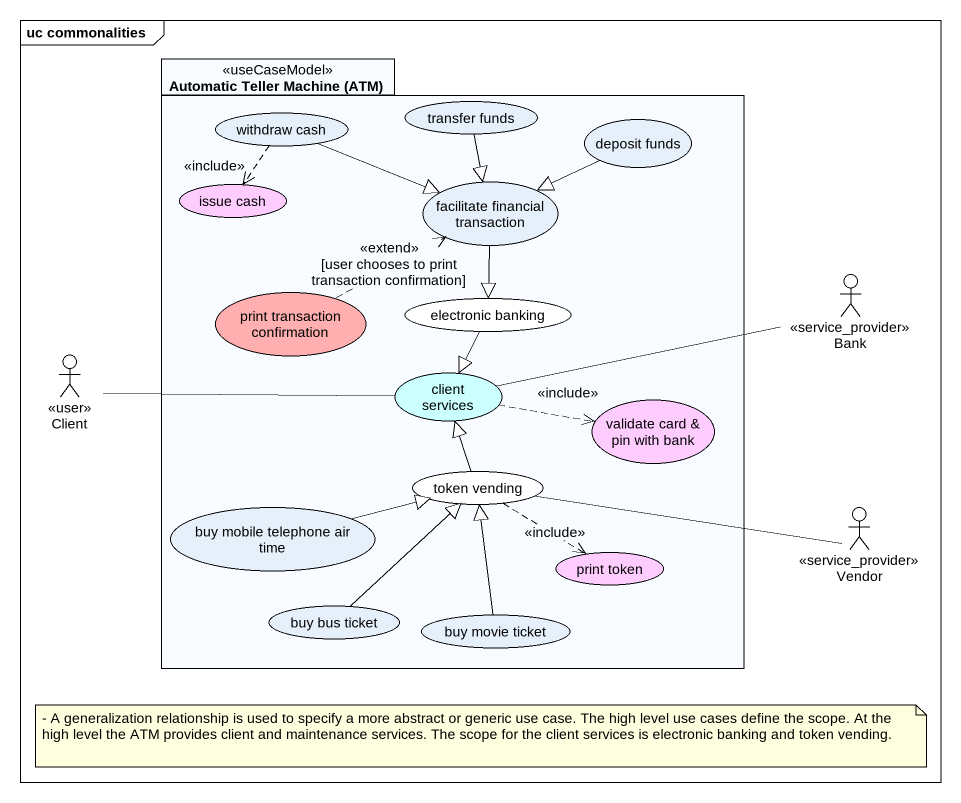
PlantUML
@startuml
mainframe uc commonalities
package "Automatic Teller Machine (ATM)" as Automatic_Teller_Machine_ATM <<useCaseModel>> {
  usecase "withdraw cash" as withdraw_cash
  usecase "transfer funds" as transfer_funds
  usecase "deposit funds" as deposit_funds
  usecase "issue cash" as issue_cash #FFCCFF
  usecase "facilitate financial transaction" as facilitate_financial
  usecase "print transaction confirmation" as print_transaction #FFAFAF
  usecase "electronic banking" as electronic_banking #FFFFFF
  usecase "client services" as client_services #CCFFFF
  usecase "validate card & pin with bank" as validate_card_pin_with_bank #FFCCFF
  usecase "token vending" as token_vending #FFFFFF
  usecase "buy mobile telephone air time" as buy_mobile_telephone_air
  usecase "print token" as print_token #FFCCFF
  usecase "buy bus ticket" as buy_bus_ticket
  usecase "buy movie ticket" as buy_movie_ticket
}
actor Bank <<service_provider>>
actor Client <<user>>
actor Vendor <<service_provider>>
withdraw_cash ..> issue_cash : <<include>>
withdraw_cash -right-|> facilitate_financial
transfer_funds --|> facilitate_financial
deposit_funds -left-|> facilitate_financial
facilitate_financial --|> electronic_banking
print_transaction .right.> facilitate_financial : <<extend>> [user chooses to print transaction confirmation]
electronic_banking --|> client_services
Client -right- client_services
client_services -right- Bank
client_services .right.> validate_card_pin_with_bank : <<include>>
token_vending -up-|> client_services
token_vending -right- Vendor
token_vending ..> print_token : <<include>>
buy_mobile_telephone_air -right-|> token_vending
buy_bus_ticket -up-|> token_vending
buy_movie_ticket -up-|> token_vending
note as N1
  - A generalization relationship is used to specify a more abstract or generic use case. The high level use cases define the scope. At the high level the ATM provides client and maintenance services. The scope for the client services is electronic banking and token vending.
end note
@enduml
